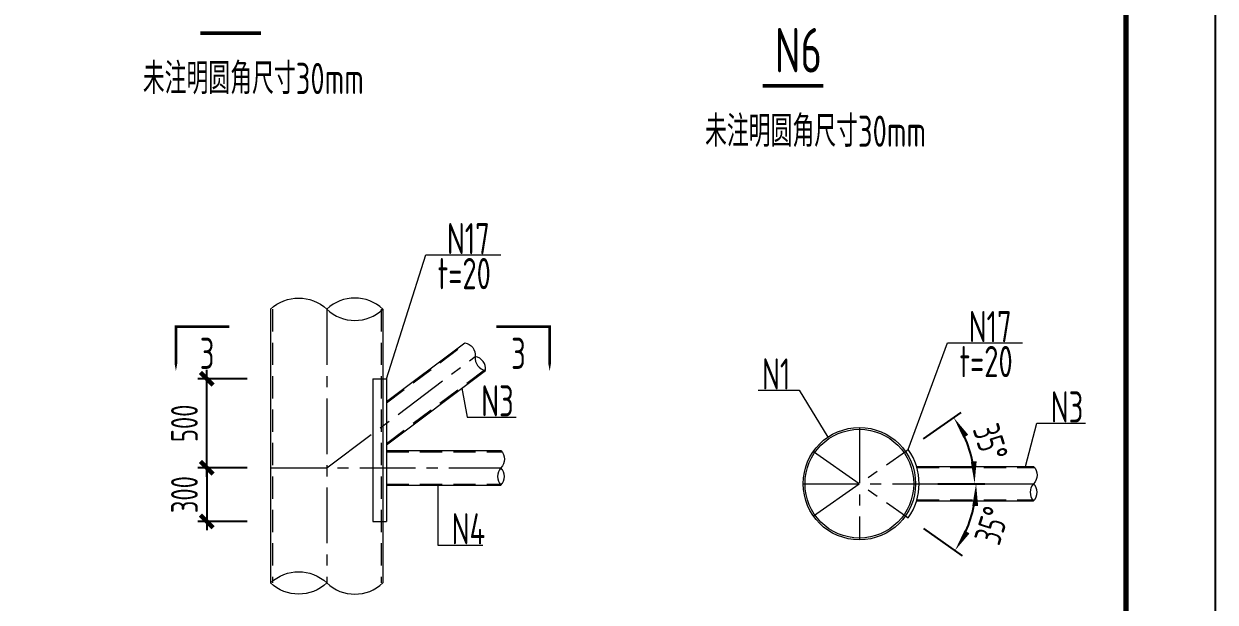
# Model space of a CAD drawing. Extents: x -2876908 to 633791, y -1383861 to 872234.
# Drawn here: x 303922 to 370740, y -561598 to -529162 of the extents above; entities that cross this region are included whole.
import ezdxf
from ezdxf.enums import TextEntityAlignment as Align

# ---------------------------------------------------------------- set-up
doc = ezdxf.new("R2010")
doc.units = 0
doc.header["$LTSCALE"] = 5
doc.header["$MEASUREMENT"] = 0
doc.linetypes.add('CENTER', pattern=[2, 1.25, -0.25, 0.25, -0.25])
doc.linetypes.add('DASHED', pattern=[0.75, 0.5, -0.25])
doc.layers.get('0').update_dxf_attribs({"linetype": 'CONTINUOUS', "lineweight": 25})
doc.layers.get('DEFPOINTS').update_dxf_attribs({"color": 35, "linetype": 'CONTINUOUS', "lineweight": 13})
for name, color, linetype, lineweight in [('1粗实线', 1, 'CONTINUOUS', 30), ('3中心线', 6, 'CENTER', 18), ('4虚线', 2, 'DASHED', 18), ('5标注', 3, 'CONTINUOUS', 15), ('6文本', 7, 'CONTINUOUS', 15), ('8轮廓线', 4, 'CONTINUOUS', 15), ('DIM', 3, 'CONTINUOUS', 0), ('HFZT', 5, 'CONTINUOUS', 15), ('THIN', 7, 'CONTINUOUS', 0)]:
    doc.layers.add(name, color=color, linetype=linetype, lineweight=lineweight)
doc.layers.add('M_Dim', color=3, linetype='CONTINUOUS')
doc.styles.add('TSSD_Dimension', font='tssdeng.shx', dxfattribs={"width": 0.7, "bigfont": 'hztxt.shx'})
doc.styles.add('TSSD_NORM', font='tssdeng.shx', dxfattribs={"width": 0.7, "bigfont": 'hztxt.shx'})
doc.dimstyles.new('TSAN_100_100', dxfattribs={"dimtxt": 300, "dimasz": 100, "dimexe": 100, "dimexo": 250, "dimgap": 100, "dimtad": 2, "dimzin": 0, "dimdsep": 46, "dimtxsty": 'TSSD_Dimension', "dimblk": 'CLOSEDBLANK', "dimblk1": 'CLOSEDBLANK', "dimblk2": 'CLOSEDBLANK', "dimcen": 0, "dimdle": 100, "dimclrt": 7, "dimadec": 0, "dimazin": 0, "dimtfac": 1, "dimtdec": 0, "dimtix": 1, "dimtmove": 2, "dimatfit": 3, "dimldrblk": 'CLOSEDBLANK', "dimfxl": 1, "dimtolj": 1, "dimtzin": 0, "dimarcsym": 0})
doc.dimstyles.new('TSSD_100_100', dxfattribs={"dimtxt": 300, "dimasz": 100, "dimexe": 100, "dimexo": 250, "dimgap": 100, "dimtad": 1, "dimdec": 0, "dimzin": 0, "dimdsep": 46, "dimtxsty": 'TSSD_Dimension', "dimblk": 'ARCHTICK', "dimblk1": 'ARCHTICK', "dimblk2": 'ARCHTICK', "dimcen": 0, "dimdle": 100, "dimclrt": 7, "dimadec": 0, "dimazin": 0, "dimtfac": 1, "dimtdec": 0, "dimtix": 1, "dimtmove": 2, "dimatfit": 3, "dimfxl": 1, "dimtolj": 1, "dimtzin": 0, "dimarcsym": 0})

# ---------------------------------------------------------------- blocks, each defined once
blk = doc.blocks.new('施工设计图框')
at = {"color": 7, "linetype": 'Continuous'}
blk.add_lwpolyline([(-395.5, -13.5), (-395.5, 283.5), (24.5, 283.5), (24.5, -13.5), (-395.5, -13.5)], dxfattribs=at)
at = {"layer": '1粗实线', "color": 7, "linetype": 'Continuous', "const_width": 0.6}
blk.add_lwpolyline([(-370.5, -3.5), (-370.5, 273.5), (14.5, 273.5), (14.5, -3.5), (-370.5, -3.5)], dxfattribs=at)
at = {"layer": 'HFZT', "color": 2, "style": 'TSSD_NORM', "width": 0.7}
for tag, height, p in [('比例尺', 2.5, (7.25, 17.5)), ('图号', 2.5, (-20.49, 3.5)), ('日期', 2.5, (7.25, 3.5)), ('图名', 4, (-76.24, 0.75))]:
    blk.add_attdef(tag, text='', height=height, dxfattribs=at).set_placement(p, align=Align.MIDDLE)
blk = doc.blocks.new('_ArchTick')
at = {"color": 0, "linetype": 'ByBlock', "const_width": 0.5}
blk.add_lwpolyline([(-0.71, -0.71), (0.71, 0.71)], dxfattribs=at)
blk = doc.blocks.new('*D804')
at = {"layer": 'DEFPOINTS', "color": 0, "transparency": 16777216}
for p in [(314181, -549067), (317706, -549067), (317706, -554067)]:
    blk.add_point(p, dxfattribs=at)
at = {"layer": 'DIM', "color": 0, "lineweight": -2, "transparency": 16777216}
for p, q in [((314181, -554567), (314181, -548567)), ((316456, -549067), (313681, -549067)), ((316456, -554067), (313681, -554067))]:
    blk.add_line(p, q, dxfattribs=at)
at = {"layer": 'DIM', "color": 0, "lineweight": -2, "transparency": 16777216, "xscale": 500, "yscale": 500, "zscale": 500}
for p, rotation in [((314181, -549067), 90), ((314181, -554067), 270)]:
    blk.add_blockref('_ArchTick', p, dxfattribs=dict(at, rotation=rotation))
at = {"layer": 'DIM', "color": 7, "transparency": 16777216, "insert": (312931, -551567), "char_height": 1500, "attachment_point": 5, "rotation": 90, "style": 'TSSD_Dimension'}
blk.add_mtext('\\A1;500', dxfattribs=at)
blk = doc.blocks.new('*D805')
at = {"layer": 'DEFPOINTS', "color": 0, "transparency": 16777216}
for p in [(317706, -554067), (314181, -557067), (317706, -557067)]:
    blk.add_point(p, dxfattribs=at)
at = {"layer": 'DIM', "color": 0, "lineweight": -2, "transparency": 16777216}
for p, q in [((314181, -554067), (314181, -553567)), ((316456, -554067), (313681, -554067)), ((314181, -554067), (314181, -557067)), ((316456, -557067), (313681, -557067)), ((314181, -557067), (314181, -557567))]:
    blk.add_line(p, q, dxfattribs=at)
at = {"layer": 'DIM', "color": 0, "lineweight": -2, "transparency": 16777216, "xscale": 500, "yscale": 500, "zscale": 500}
for p, rotation in [((314181, -554067), 270), ((314181, -557067), 90)]:
    blk.add_blockref('_ArchTick', p, dxfattribs=dict(at, rotation=rotation))
at = {"layer": 'DIM', "color": 7, "transparency": 16777216, "insert": (312931, -555567), "char_height": 1500, "attachment_point": 5, "rotation": 90, "style": 'TSSD_Dimension'}
blk.add_mtext('\\A1;300', dxfattribs=at)
blk = doc.blocks.new('_ClosedBlank')
at = {"color": 0}
blk.add_lwpolyline([(0, 0, 0, 0.658, 0), (-2.5, 0, 0.658, 0.658, 0)], format="xyseb", dxfattribs=at)
blk = doc.blocks.new('*D806')
at = {"layer": 'DEFPOINTS', "color": 0, "transparency": 16777216}
for p in [(353366, -553145), (357112, -553645), (347635, -554952), (353935, -554952), (348205, -556758)]:
    blk.add_point(p, dxfattribs=at)
at = {"layer": 'DIM', "color": 0, "lineweight": -2, "transparency": 16777216}
for p, q in [((354390, -552428), (356487, -550959)), ((355185, -554952), (357746, -554952))]:
    blk.add_line(p, q, dxfattribs=at)
blk.add_arc((350785, -554952), 6460, 4.4356, 30.5644, dxfattribs=at)
at = {"layer": 'DIM', "color": 0, "lineweight": -2, "transparency": 16777216, "xscale": 500, "yscale": 500, "zscale": 500}
for p, rotation in [((356077, -551246), 122.782201857199), ((357246, -554952), 272.2177981428019)]:
    blk.add_blockref('_ClosedBlank', p, dxfattribs=dict(at, rotation=rotation))
at = {"layer": 'DIM', "color": 7, "transparency": 16777216, "insert": (358139, -552633), "char_height": 1500, "attachment_point": 5, "rotation": 287.5, "style": 'TSSD_Dimension'}
blk.add_mtext('\\A1;35°', dxfattribs=at)
blk = doc.blocks.new('*D807')
at = {"layer": 'DEFPOINTS', "color": 0, "transparency": 16777216}
for p in [(348205, -553145), (347635, -554952), (353935, -554952), (353366, -556758), (356794, -557543)]:
    blk.add_point(p, dxfattribs=at)
at = {"layer": 'DIM', "color": 0, "lineweight": -2, "transparency": 16777216}
for p, q in [((355185, -554952), (357829, -554952)), ((354390, -557475), (356555, -558992))]:
    blk.add_line(p, q, dxfattribs=at)
blk.add_arc((350785, -554952), 6544, 329.37912, 355.62088, dxfattribs=at)
at = {"layer": 'DIM', "color": 0, "lineweight": -2, "transparency": 16777216, "xscale": 500, "yscale": 500, "zscale": 500}
for p, rotation in [((357329, -554952), 87.81044020252823), ((356145, -558705), 237.1895597974712)]:
    blk.add_blockref('_ClosedBlank', p, dxfattribs=dict(at, rotation=rotation))
at = {"layer": 'DIM', "color": 7, "transparency": 16777216, "insert": (358218, -557295), "char_height": 1500, "attachment_point": 5, "rotation": 72.5, "style": 'TSSD_Dimension'}
blk.add_mtext('\\A1;35°', dxfattribs=at)

msp = doc.modelspace()

# ---------------------------------------------------------------- linework, layer by layer
at = {"layer": '3中心线', "ltscale": 500}
for p, q in [((320911.352, -545169.156), (320911.352, -560518.92)), ((320911.352, -554067.058), (329235.317, -547824.084)), ((350785.322, -551801.61), (350785.322, -558101.61)), ((348204.993, -556758.375), (353365.651, -553144.844)), ((348204.993, -553144.844), (353365.651, -556758.375)), ((317761.352, -554067.058), (330681.619, -554067.058)), ((347635.322, -554951.61), (353935.322, -554951.61)), ((347635.322, -554951.61), (360555.589, -554951.61))]:
    msp.add_line(p, q, dxfattribs=at)
at = {"layer": '4虚线', "ltscale": 500}
for p, q in [((317861.352, -545169.156), (317861.352, -560518.92)), ((323961.352, -545169.156), (323961.352, -560518.92)), ((324261.352, -550417.058), (328730.156, -547065.455)), ((324261.352, -552692.058), (329822.156, -548521.455)), ((324261.352, -553157.058), (330732.668, -553157.058)), ((354009.357, -554041.61), (360606.638, -554041.61)), ((324261.352, -554977.058), (330630.569, -554977.058)), ((354009.357, -555861.61), (360504.539, -555861.61))]:
    msp.add_line(p, q, dxfattribs=at)
at = {"layer": '5标注'}
for p, q in [((324261.352, -549067.058), (326461.382, -542120.916)), ((326461.382, -542120.916), (330672.583, -542120.916)), ((353529.481, -553030.128), (355729.512, -547054.179)), ((355729.512, -547054.179), (359940.712, -547054.179)), ((328483.339, -549600.568), (328793.51, -551215.793)), ((345105.329, -549708.316), (347411.717, -549708.316)), ((347411.717, -549708.316), (349022.689, -552340.935)), ((328793.51, -551215.793), (331531.4, -551215.793)), ((360100.036, -553981.61), (360736.611, -551556.443)), ((360736.611, -551556.443), (363474.502, -551556.443)), ((353365.651, -553144.844), (353529.481, -553030.128)), ((327143.017, -555037.058), (327143.017, -558393.725)), ((327143.017, -558393.725), (329668.874, -558393.725))]:
    msp.add_line(p, q, dxfattribs=at)
at = {"layer": '5标注', "flags": 128}
for points in [[(315452.517, -546143.474, 150, 150, 0), (312452.517, -546143.474, 150, 150, 0), (312452.517, -547643.474, 350, 0, 0), (312452.517, -548643.474, 0, 0, 0)], [(330413.72, -546143.474, 150, 150, 0), (333413.72, -546143.474, 150, 150, 0), (333413.72, -547643.474, 350, 0, 0), (333413.72, -548643.474, 0, 0, 0)]]:
    msp.add_lwpolyline(points, format="xyseb", dxfattribs=at)
at = {"layer": '8轮廓线'}
for p, q in [((317761.352, -545169.156), (317761.352, -560518.92)), ((324061.352, -545169.156), (324061.352, -560518.92)), ((324261.352, -550342.058), (328653.317, -547048.084)), ((323491.681, -549067.058), (324261.352, -549067.058)), ((323491.681, -549067.058), (323491.681, -557067.058)), ((324261.352, -552767.058), (329817.317, -548600.084)), ((324261.352, -549067.058), (324261.352, -557067.058)), ((324261.352, -553097.058), (330681.619, -553097.058)), ((353991.815, -553981.61), (360555.589, -553981.61)), ((324261.352, -555037.058), (330681.619, -555037.058)), ((353991.815, -555921.61), (360555.589, -555921.61)), ((323491.681, -557067.058), (324261.352, -557067.058)), ((353365.651, -556758.375), (353529.481, -556873.091))]:
    msp.add_line(p, q, dxfattribs=at)
for radius in [3150, 3050]:
    msp.add_circle((350785.322, -554951.61), radius, dxfattribs=at)
msp.add_arc((350785.322, -554951.61), 3350, 325, 35, dxfattribs=at)
at = {"layer": 'M_Dim'}
for points in [[(313821.794, -529686.702, 200, 200, 0), (317232.752, -529686.702, 200, 200, 0)], [(345354.296, -532644.701, 200, 200, 0), (348765.254, -532644.701, 200, 200, 0)]]:
    msp.add_lwpolyline(points, format="xyseb", dxfattribs=at)
at = {"layer": 'THIN'}
for points in [[(317761.352, -545169.156, -0.4), (320911.352, -545169.156, 0.4), (324061.352, -545169.156, 0.4), (320911.352, -545169.156, -0.4)], [(328653.317, -547048.084, -0.4), (329235.317, -547824.084, 0.4), (329817.317, -548600.084, 0.4), (329235.317, -547824.084, -0.4)], [(330681.619, -553097.058, -0.4), (330681.619, -554067.058, 0.4), (330681.619, -555037.058, 0.4), (330681.619, -554067.058, -0.4)], [(360555.589, -553981.61, -0.4), (360555.589, -554951.61, 0.4), (360555.589, -555921.61, 0.4), (360555.589, -554951.61, -0.4)], [(320911.352, -560518.92, -0.4), (317761.352, -560518.92, -0.4), (320911.352, -560518.92, 0.4), (324061.352, -560518.92, 0.4)]]:
    msp.add_lwpolyline(points, format="xyb", dxfattribs=at)

# ---------------------------------------------------------------- block references
at = {"xscale": 500, "yscale": 500, "zscale": 500}
msp.add_blockref('施工设计图框', (358492.46, -624273.382), dxfattribs=at)

# ---------------------------------------------------------------- texts
at = {"layer": '5标注', "color": 7, "style": 'TSSD_NORM', "width": 0.7}
for p in [(316794.063, -532140.296), (348326.565, -535098.295)]:
    msp.add_text('未注明圆角尺寸30mm', height=1750, dxfattribs=at).set_placement(p, align=Align.MIDDLE)
at = {"layer": '5标注', "color": 7, "char_height": 1750, "attachment_point": 7, "style": 'TSSD_NORM'}
for s, insert in [('N17', (327649.546, -542088.416)), ('t=20', (327130.644, -544045.365)), ('N17', (356917.676, -547021.679)), ('t=20', (356398.774, -548978.628)), ('N1', (345323.712, -549675.816)), ('N3', (329574.894, -551183.293)), ('N3', (361517.995, -551523.943)), ('N4', (327916.739, -558361.225))]:
    msp.add_mtext(s, dxfattribs=dict(at, insert=insert))
at = {"layer": '6文本', "style": 'TSSD_NORM', "width": 0.7}
msp.add_text('N6', height=2500, dxfattribs=at).set_placement((347364.732, -530641.496), align=Align.MIDDLE)
for p in [(314202.517, -547643.474), (331663.72, -547643.474)]:
    msp.add_text('3', height=1750, dxfattribs=at).set_placement(p, align=Align.MIDDLE_CENTER)

# ---------------------------------------------------------------- dimensions: what is measured, and where the dimension line sits
at = {"layer": 'DIM'}
for base, p2, picture, middle in [((314180.634, -549067.058), (317706.307, -549067.058), '*D804', (312930.634, -551567.058)), ((314180.634, -557067.058), (317706.307, -557067.058), '*D805', (312930.634, -555567.058))]:
    dim = msp.add_linear_dim(base=base, p1=(317706.307, -554067.058), p2=p2, angle=90, dimstyle='TSSD_100_100', override={"dimtxt": 1500, "dimasz": 500, "dimexe": 500, "dimexo": 1250, "dimgap": 500, "dimlfac": 0.1, "dimdle": 500}, dxfattribs=at)
    dim.commit()
    dim.dimension.update_dxf_attribs({"geometry": picture, "text_midpoint": middle})
for base, line1, line2, picture, middle in [((357112.104, -553645.234), ((347635.322, -554951.61), (353935.322, -554951.61)), ((348204.993, -556758.375), (353365.651, -553144.844)), '*D806', (358138.715, -552633.094)), ((356793.689, -557543.366), ((348204.993, -553144.844), (353365.651, -556758.375)), ((347635.322, -554951.61), (353935.322, -554951.61)), '*D807', (358218.136, -557295.167))]:
    dim = msp.add_angular_dim_2l(base=base, line1=line1, line2=line2, dimstyle='TSAN_100_100', override={"dimtxt": 1500, "dimasz": 500, "dimexe": 500, "dimexo": 1250, "dimgap": 500}, dxfattribs=at)
    dim.commit()
    dim.dimension.update_dxf_attribs({"geometry": picture, "text_midpoint": middle})

doc.saveas('drawing.dxf')
